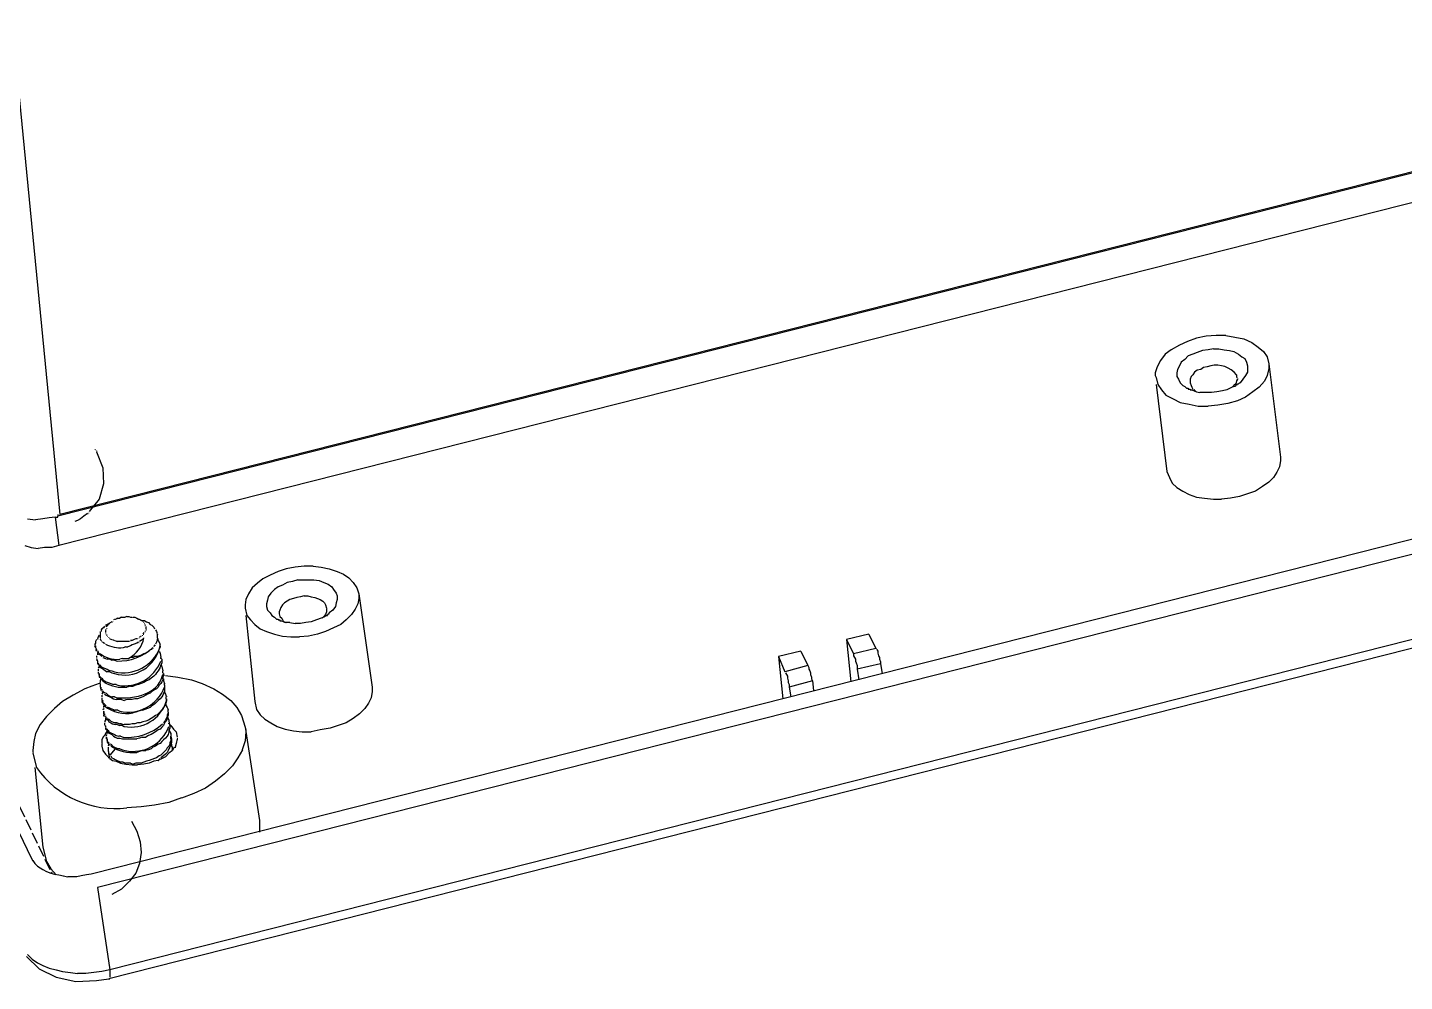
# Model space of a CAD drawing. Header units: millimetres. Extents: x 4 to 529, y -167 to 297.
# Drawn here: x 110.1 to 153.53, y -145.32 to -115.23 of the extents above; entities that cross this region are included whole.
import ezdxf

# ---------------------------------------------------------------- set-up
doc = ezdxf.new("R2010")
doc.units = ezdxf.units.MM
doc.linetypes.add('PDF_IMPORT', pattern=[1, 0.8, -0.2])
doc.layers.add('PDF_图层 1', color=7, linetype='Continuous', true_color=0x231f20)

msp = doc.modelspace()

# ---------------------------------------------------------------- linework, layer by layer
at = {"layer": 'PDF_图层 1', "color": 7, "lineweight": -3, "true_color": 0xffffff}
for points in [[(215.862, -104.08), (111.06, -130.64)], [(215.947, -104.023), (111.116, -130.584)], [(215.89, -105.011), (111.089, -131.572)], [(108.971, -108.652), (111.117, -130.584)], [(216.906, -115.37), (112.105, -141.93)], [(217.104, -115.794), (112.302, -142.354)], [(98.979, -118.024), (110.213, -141.422)], [(217.33, -118.419), (112.697, -144.95)], [(217.302, -118.701), (112.669, -145.233)], [(147.894, -124.939), (147.584, -124.939), (147.274, -124.967), (146.963, -125.024), (146.681, -125.136), (146.427, -125.249), (146.173, -125.39), (145.976, -125.531), (145.834, -125.729), (145.722, -125.927), (145.665, -126.124), (145.665, -126.209), (145.693, -126.265)], [(147.894, -124.939), (148.177, -124.995)], [(148.177, -124.995), (148.459, -125.051)], [(148.459, -125.052), (148.713, -125.164)], [(146.991, -125.476), (146.85, -125.532)], [(147.161, -125.419), (146.991, -125.476)], [(147.33, -125.391), (147.161, -125.419)], [(147.499, -125.363), (147.33, -125.391)], [(147.499, -125.363), (147.669, -125.363), (147.838, -125.391), (148.007, -125.419), (148.149, -125.447)], [(148.148, -125.447), (148.29, -125.532), (148.402, -125.616), (148.488, -125.672), (148.544, -125.786)], [(148.713, -125.165), (148.911, -125.306)], [(148.911, -125.306), (149.08, -125.447)], [(149.08, -125.447), (149.193, -125.616)], [(146.427, -125.899), (146.371, -126.012)], [(146.483, -125.786), (146.427, -125.899)], [(146.596, -125.701), (146.483, -125.786)], [(146.709, -125.588), (146.596, -125.701)], [(146.85, -125.532), (146.709, -125.588)], [(147.302, -125.927), (147.189, -125.955)], [(147.415, -125.898), (147.302, -125.927)], [(148.544, -125.786), (148.572, -125.899), (148.572, -125.984), (148.572, -126.096), (148.515, -126.209), (148.431, -126.322), (148.346, -126.435)], [(149.193, -125.616), (149.25, -125.841)], [(149.25, -125.842), (149.616, -128.777)], [(149.25, -125.842), (149.25, -125.927)], [(149.25, -125.927), (149.25, -125.984)], [(145.693, -126.265), (145.749, -126.491)], [(146.371, -126.012), (146.342, -126.125)], [(146.342, -126.125), (146.342, -126.238)], [(146.342, -126.238), (146.399, -126.322)], [(146.399, -126.322), (146.455, -126.435)], [(146.794, -126.237), (146.765, -126.322)], [(146.766, -126.322), (146.766, -126.406)], [(146.85, -126.181), (146.794, -126.237)], [(146.907, -126.096), (146.85, -126.181)], [(146.991, -126.039), (146.907, -126.096)], [(147.104, -126.011), (146.991, -126.039)], [(147.189, -125.955), (147.104, -126.011)], [(148.261, -126.322), (148.233, -126.378), (148.205, -126.463)], [(148.233, -126.181), (148.233, -126.265)], [(149.193, -126.209), (149.108, -126.379)], [(149.25, -125.984), (149.193, -126.209)], [(145.693, -126.491), (146.032, -129.229)], [(145.749, -126.491), (145.862, -126.66), (146.003, -126.83), (146.229, -126.942), (146.455, -127.055), (146.737, -127.112), (147.02, -127.168), (147.33, -127.168)], [(146.455, -126.435), (146.54, -126.519)], [(146.54, -126.519), (146.596, -126.548)], [(146.596, -126.547), (146.653, -126.604)], [(146.653, -126.604), (146.709, -126.604), (146.709, -126.633), (146.737, -126.633)], [(146.737, -126.632), (146.766, -126.632), (146.766, -126.661), (146.822, -126.661)], [(146.766, -126.406), (146.766, -126.435)], [(146.766, -126.435), (146.794, -126.519)], [(146.794, -126.519), (146.822, -126.576)], [(146.822, -126.576), (146.85, -126.632)], [(146.822, -126.66), (146.963, -126.717)], [(146.879, -126.66), (146.935, -126.689)], [(146.963, -126.717), (147.076, -126.745)], [(148.233, -126.491), (148.177, -126.547), (148.092, -126.576), (147.923, -126.66), (147.782, -126.689), (147.612, -126.717), (147.443, -126.745), (147.274, -126.745), (147.076, -126.745)], [(148.205, -126.463), (148.149, -126.519), (148.093, -126.576)], [(148.233, -126.491), (148.262, -126.491), (148.262, -126.463), (148.29, -126.463), (148.318, -126.435), (148.346, -126.435)], [(148.742, -126.717), (148.516, -126.886)], [(148.939, -126.576), (148.742, -126.717)], [(149.108, -126.379), (148.939, -126.576)], [(147.64, -127.14), (147.33, -127.169)], [(147.951, -127.084), (147.64, -127.14)], [(148.261, -126.999), (147.951, -127.084)], [(148.516, -126.886), (148.261, -126.999)], [(112.274, -128.608), (112.471, -129.116)], [(149.616, -128.89), (149.588, -129.088)], [(149.616, -128.777), (149.616, -128.834)], [(149.616, -128.834), (149.616, -128.89)], [(112.471, -129.116), (112.5, -129.624)], [(146.032, -129.229), (146.117, -129.426)], [(149.504, -129.257), (149.391, -129.426)], [(149.588, -129.088), (149.504, -129.257)], [(112.5, -129.624), (112.358, -130.104)], [(146.117, -129.426), (146.201, -129.596), (146.342, -129.737), (146.539, -129.85), (146.737, -129.963), (146.963, -130.047), (147.217, -130.076), (147.499, -130.104), (147.753, -130.104)], [(149.052, -129.709), (148.826, -129.85)], [(149.25, -129.567), (149.052, -129.709)], [(149.391, -129.426), (149.25, -129.568)], [(112.358, -130.104), (112.048, -130.499)], [(148.036, -130.076), (147.753, -130.104)], [(148.318, -130.02), (148.036, -130.076)], [(148.572, -129.935), (148.318, -130.02)], [(148.826, -129.85), (148.572, -129.935)], [(110.975, -130.669), (110.778, -130.697), (110.58, -130.725), (110.354, -130.753)], [(110.975, -130.669), (111.06, -130.669), (111.06, -130.64)], [(110.975, -130.669), (111.088, -131.572)], [(111.06, -130.584), (111.06, -130.64)], [(111.879, -130.64), (111.766, -130.725)], [(111.992, -130.556), (111.879, -130.64)], [(110.1, -130.725), (110.354, -130.753)], [(111.681, -130.781), (111.596, -130.81)], [(111.766, -130.725), (111.681, -130.781)], [(110.016, -131.572), (110.213, -131.628)], [(111.088, -131.572), (110.863, -131.628), (110.637, -131.628), (110.439, -131.657)], [(110.213, -131.628), (110.439, -131.657)], [(119.105, -132.221), (118.822, -132.221), (118.54, -132.249), (118.257, -132.306), (118.003, -132.39), (117.75, -132.503), (117.524, -132.616), (117.354, -132.757), (117.185, -132.898), (117.072, -133.096), (116.988, -133.265), (116.959, -133.435), (116.959, -133.491), (116.959, -133.547)], [(119.105, -132.221), (119.359, -132.249)], [(119.359, -132.249), (119.613, -132.305)], [(119.613, -132.305), (119.867, -132.39)], [(119.867, -132.39), (120.064, -132.475)], [(118.003, -132.871), (117.891, -132.955)], [(118.145, -132.814), (118.003, -132.871)], [(118.286, -132.73), (118.145, -132.814)], [(118.455, -132.701), (118.286, -132.73)], [(118.624, -132.645), (118.456, -132.701)], [(118.624, -132.645), (118.794, -132.645), (118.963, -132.645), (119.132, -132.645), (119.302, -132.673), (119.443, -132.73), (119.584, -132.786), (119.697, -132.87), (119.753, -132.955), (119.838, -133.068)], [(120.064, -132.475), (120.233, -132.588)], [(120.233, -132.588), (120.374, -132.729)], [(120.374, -132.729), (120.487, -132.898)], [(117.665, -133.294), (117.637, -133.407)], [(117.693, -133.181), (117.665, -133.294)], [(117.778, -133.068), (117.693, -133.181)], [(117.891, -132.955), (117.778, -133.068)], [(118.37, -133.265), (118.286, -133.322)], [(118.483, -133.237), (118.37, -133.265)], [(118.596, -133.209), (118.484, -133.237)], [(118.709, -133.181), (118.597, -133.209)], [(118.822, -133.152), (118.709, -133.181)], [(118.822, -133.152), (118.935, -133.152), (119.048, -133.181), (119.161, -133.209), (119.245, -133.237), (119.33, -133.265), (119.415, -133.322), (119.471, -133.378), (119.499, -133.435)], [(119.838, -133.068), (119.867, -133.153), (119.867, -133.266), (119.838, -133.379), (119.81, -133.491), (119.725, -133.604), (119.613, -133.689)], [(120.487, -132.898), (120.544, -133.096)], [(120.544, -133.237), (120.516, -133.406)], [(120.544, -133.096), (120.967, -136.031)], [(120.544, -133.096), (120.544, -133.152)], [(120.544, -133.152), (120.544, -133.237)], [(116.959, -133.548), (117.016, -133.773)], [(117.637, -133.407), (117.637, -133.492)], [(117.637, -133.492), (117.665, -133.604)], [(117.665, -133.604), (117.75, -133.689)], [(117.75, -133.689), (117.806, -133.773)], [(118.06, -133.604), (118.032, -133.66)], [(118.032, -133.66), (118.032, -133.717)], [(118.032, -133.717), (118.06, -133.801)], [(118.088, -133.519), (118.06, -133.604)], [(118.145, -133.435), (118.088, -133.519)], [(118.201, -133.378), (118.145, -133.435)], [(118.286, -133.322), (118.201, -133.378)], [(119.528, -133.576), (119.528, -133.66), (119.499, -133.745), (119.443, -133.801), (119.387, -133.858)], [(119.5, -133.435), (119.528, -133.548)], [(119.528, -133.773), (119.556, -133.773), (119.556, -133.745), (119.584, -133.745), (119.584, -133.717), (119.613, -133.717), (119.613, -133.689)], [(120.318, -133.745), (120.149, -133.914)], [(120.431, -133.576), (120.318, -133.745)], [(120.516, -133.406), (120.431, -133.576)], [(112.528, -134.112), (112.499, -134.168), (112.443, -134.197), (112.415, -134.253)], [(112.612, -134.055), (112.556, -134.084)], [(112.612, -134.084), (112.584, -134.14)], [(112.754, -133.971), (112.612, -134.056)], [(112.866, -133.886), (112.81, -133.915)], [(112.951, -133.858), (112.895, -133.887)], [(112.951, -133.858), (113.008, -133.858)], [(113.064, -133.83), (113.008, -133.858)], [(113.064, -133.83), (113.12, -133.83), (113.177, -133.83)], [(113.233, -133.801), (113.177, -133.83)], [(113.233, -133.801), (113.29, -133.801), (113.346, -133.83), (113.403, -133.83)], [(113.431, -133.83), (113.487, -133.83), (113.544, -133.858)], [(113.544, -133.858), (113.741, -133.943)], [(113.544, -133.858), (113.6, -133.887)], [(113.657, -133.914), (113.713, -133.943)], [(113.798, -133.943), (113.741, -133.943)], [(113.798, -133.943), (113.854, -133.971)], [(113.826, -134.14), (113.826, -134.197)], [(113.854, -133.971), (113.911, -134)], [(113.911, -133.999), (113.967, -134.055)], [(113.967, -134.055), (114.023, -134.084)], [(114.024, -134.084), (114.08, -134.14)], [(114.08, -134.14), (114.109, -134.197)], [(116.988, -133.773), (117.27, -136.483)], [(117.016, -133.773), (117.128, -133.914), (117.27, -134.056), (117.439, -134.197), (117.637, -134.281), (117.891, -134.366), (118.145, -134.423), (118.399, -134.451), (118.681, -134.451)], [(117.806, -133.773), (117.891, -133.83)], [(117.891, -133.83), (117.947, -133.886)], [(117.947, -133.886), (118.003, -133.886), (118.003, -133.915)], [(118.003, -133.914), (118.06, -133.914), (118.06, -133.943), (118.116, -133.943)], [(118.06, -133.801), (118.116, -133.858)], [(118.116, -133.858), (118.145, -133.914)], [(118.116, -133.943), (118.229, -133.999)], [(118.201, -133.971), (118.257, -134)], [(118.37, -133.999), (118.229, -133.999)], [(118.37, -133.999), (118.54, -134.028)], [(119.528, -133.773), (119.443, -133.83), (119.359, -133.858), (119.217, -133.914), (119.048, -133.971), (118.878, -133.999), (118.709, -134.027), (118.54, -134.027)], [(119.754, -134.168), (119.5, -134.281)], [(119.979, -134.055), (119.754, -134.168)], [(120.149, -133.914), (119.979, -134.055)], [(112.274, -134.535), (112.245, -134.592), (112.245, -134.648), (112.217, -134.705)], [(112.358, -134.394), (112.33, -134.451), (112.302, -134.507)], [(112.387, -134.281), (112.387, -134.338)], [(112.387, -134.366), (112.387, -134.422), (112.387, -134.479)], [(112.387, -134.507), (112.415, -134.563)], [(112.556, -134.253), (112.556, -134.309)], [(112.697, -134.507), (112.754, -134.536)], [(112.782, -134.535), (112.838, -134.564)], [(112.866, -134.563), (112.923, -134.592)], [(113.318, -134.592), (113.262, -134.592), (113.205, -134.592), (113.149, -134.592), (113.093, -134.592), (113.036, -134.592), (112.979, -134.592), (112.923, -134.592)], [(113.572, -134.507), (113.516, -134.507), (113.459, -134.536), (113.403, -134.563), (113.347, -134.563)], [(113.685, -134.422), (113.628, -134.451)], [(113.685, -134.563), (113.628, -134.592)], [(113.741, -134.507), (113.685, -134.563)], [(113.769, -134.309), (113.741, -134.366)], [(114.137, -134.225), (114.165, -134.281)], [(114.165, -134.281), (114.193, -134.338)], [(114.193, -134.563), (114.165, -134.62)], [(114.193, -134.366), (114.193, -134.422)], [(114.193, -134.422), (114.193, -134.479)], [(114.222, -134.563), (114.222, -134.507), (114.193, -134.507)], [(114.193, -134.507), (114.193, -134.563)], [(114.222, -134.563), (114.278, -134.676)], [(118.963, -134.422), (118.681, -134.451)], [(119.246, -134.366), (118.963, -134.422)], [(119.5, -134.281), (119.246, -134.366)], [(136.633, -134.366), (135.927, -134.535)], [(135.927, -134.535), (136.152, -134.987)], [(135.927, -134.535), (136.068, -135.862)], [(136.633, -134.366), (136.858, -134.818)], [(112.217, -134.733), (112.246, -134.789)], [(112.217, -134.733), (112.246, -134.733), (112.246, -134.789)], [(112.246, -134.789), (112.274, -134.846)], [(112.246, -134.846), (112.274, -134.902)], [(112.274, -135.044), (112.274, -135.1)], [(112.302, -134.874), (112.33, -134.93)], [(112.302, -134.931), (112.33, -134.987)], [(112.302, -134.959), (112.302, -135.015)], [(112.33, -134.987), (112.387, -135.015)], [(112.387, -135.015), (112.443, -135.072)], [(112.471, -134.62), (112.528, -134.649)], [(113.205, -134.761), (113.12, -134.79)], [(113.205, -134.761), (113.262, -134.761)], [(113.346, -134.733), (113.262, -134.761)], [(114.052, -134.789), (113.996, -134.846), (113.939, -134.874), (113.883, -134.931), (113.826, -134.959), (113.769, -134.987), (113.713, -135.015), (113.629, -135.044), (113.572, -135.072), (113.487, -135.072), (113.431, -135.1), (113.346, -135.1), (113.29, -135.128)], [(113.403, -134.705), (113.346, -134.733)], [(113.459, -134.677), (113.403, -134.705)], [(113.544, -134.648), (113.459, -134.677)], [(113.6, -134.62), (113.544, -134.649)], [(114.108, -134.705), (114.08, -134.761)], [(114.165, -134.62), (114.136, -134.676)], [(114.278, -134.959), (114.278, -134.93), (114.249, -134.93)], [(114.278, -134.733), (114.278, -134.677)], [(114.278, -134.959), (114.306, -135.1)], [(134.487, -134.903), (133.782, -135.071)], [(134.487, -134.903), (134.713, -135.354)], [(136.858, -134.818), (136.153, -134.987)], [(136.153, -134.987), (136.153, -135.043)], [(136.153, -135.044), (136.181, -135.1)], [(136.887, -134.846), (136.915, -134.902), (136.915, -134.959), (136.943, -135.044), (136.971, -135.1), (136.971, -135.156), (137, -135.241), (137, -135.298)], [(112.274, -135.128), (112.302, -135.213)], [(112.302, -135.213), (112.302, -135.241)], [(112.302, -135.241), (112.302, -135.298), (112.33, -135.298)], [(112.33, -135.298), (112.358, -135.354)], [(112.358, -135.382), (112.33, -135.439)], [(112.33, -135.467), (112.33, -135.523)], [(112.358, -135.354), (112.387, -135.411)], [(112.387, -135.326), (112.415, -135.382)], [(112.387, -135.411), (112.443, -135.439)], [(112.415, -135.382), (112.471, -135.411)], [(112.443, -135.439), (112.5, -135.467)], [(112.471, -135.1), (112.556, -135.128)], [(112.471, -135.411), (112.528, -135.439)], [(112.5, -135.467), (112.556, -135.523)], [(112.528, -135.439), (112.612, -135.467)], [(112.556, -135.128), (112.612, -135.157)], [(112.697, -135.157), (112.612, -135.157)], [(112.612, -135.467), (112.669, -135.495)], [(112.697, -135.157), (112.754, -135.185)], [(112.838, -135.185), (112.754, -135.185)], [(112.838, -135.185), (112.923, -135.213)], [(113.092, -135.128), (113.008, -135.157)], [(113.092, -135.128), (113.177, -135.128), (113.29, -135.128)], [(114.25, -135.467), (114.221, -135.523)], [(114.278, -135.411), (114.249, -135.467)], [(114.306, -135.354), (114.277, -135.411)], [(114.334, -135.157), (114.306, -135.128), (114.306, -135.1)], [(114.334, -135.269), (114.306, -135.354)], [(114.334, -135.382), (114.334, -135.354), (114.306, -135.354), (114.306, -135.326)], [(114.334, -135.157), (114.334, -135.213)], [(114.334, -135.213), (114.334, -135.269)], [(114.334, -135.382), (114.363, -135.523)], [(133.782, -135.072), (133.98, -135.552)], [(133.782, -135.072), (133.923, -136.398)], [(134.713, -135.354), (133.979, -135.552)], [(134.713, -135.354), (134.741, -135.411), (134.741, -135.467), (134.77, -135.523), (134.798, -135.579), (134.798, -135.636), (134.826, -135.721), (134.826, -135.777), (134.854, -135.834)], [(136.181, -135.1), (136.209, -135.157)], [(136.209, -135.157), (136.209, -135.213)], [(136.209, -135.213), (136.238, -135.269)], [(136.238, -135.269), (136.266, -135.354)], [(137, -135.298), (136.265, -135.466)], [(136.266, -135.354), (136.266, -135.411)], [(136.266, -135.411), (136.266, -135.467)], [(136.266, -135.467), (136.322, -135.806)], [(137, -135.298), (137.056, -135.608)], [(112.358, -135.918), (112.133, -136.003), (111.907, -136.088), (111.54, -136.285), (111.201, -136.483), (110.947, -136.709), (110.693, -136.963), (110.495, -137.217), (110.354, -137.499), (110.298, -137.753), (110.27, -138.035), (110.27, -138.092)], [(112.33, -135.552), (112.33, -135.608)], [(112.358, -135.608), (112.358, -135.665)], [(112.358, -135.665), (112.358, -135.721), (112.387, -135.721)], [(112.387, -135.918), (112.358, -135.918)], [(112.415, -135.777), (112.386, -135.834)], [(112.387, -135.721), (112.415, -135.777)], [(112.387, -135.834), (112.387, -135.89)], [(112.387, -135.918), (112.387, -135.975)], [(112.443, -135.749), (112.471, -135.806)], [(112.443, -135.806), (112.5, -135.862)], [(112.471, -135.806), (112.528, -135.834)], [(112.528, -135.834), (112.584, -135.862)], [(112.556, -135.523), (112.612, -135.552)], [(112.584, -135.862), (112.641, -135.89)], [(112.697, -135.552), (112.612, -135.552)], [(112.641, -135.89), (112.725, -135.918)], [(112.669, -135.495), (112.754, -135.523)], [(112.697, -135.552), (112.754, -135.58)], [(112.725, -135.918), (112.81, -135.947)], [(112.754, -135.523), (112.838, -135.552)], [(112.754, -135.58), (112.838, -135.608)], [(114.391, -135.608), (114.391, -135.665), (114.362, -135.721), (114.362, -135.806), (114.334, -135.862), (114.306, -135.918), (114.249, -135.975), (114.222, -136.031), (114.165, -136.088), (114.108, -136.116), (114.024, -136.172), (113.968, -136.229), (113.882, -136.257), (113.826, -136.285), (113.741, -136.342), (113.657, -136.37), (113.572, -136.399), (113.487, -136.399), (113.403, -136.426), (113.318, -136.426), (113.233, -136.426), (113.149, -136.455)], [(113.685, -135.918), (113.6, -135.947)], [(113.769, -135.89), (113.685, -135.918)], [(113.854, -135.834), (113.769, -135.89)], [(113.939, -135.806), (113.854, -135.834)], [(113.995, -135.749), (113.939, -135.806)], [(114.08, -135.693), (113.995, -135.749)], [(114.137, -135.636), (114.08, -135.693)], [(114.165, -135.58), (114.136, -135.636)], [(114.222, -135.523), (114.165, -135.58)], [(114.391, -135.777), (114.362, -135.777), (114.362, -135.749)], [(114.363, -135.58), (114.363, -135.523)], [(114.419, -135.665), (114.363, -135.665)], [(114.391, -135.777), (114.391, -135.834), (114.419, -135.918)], [(114.419, -135.975), (114.419, -135.918)], [(114.447, -135.665), (114.842, -135.721)], [(114.842, -135.721), (115.266, -135.806)], [(115.266, -135.806), (115.604, -135.918)], [(115.604, -135.918), (115.971, -136.088)], [(134.008, -135.58), (134.036, -135.636)], [(134.036, -135.636), (134.064, -135.693)], [(134.064, -135.693), (134.064, -135.749)], [(134.064, -135.749), (134.092, -135.834)], [(134.092, -135.834), (134.092, -135.89)], [(134.092, -135.89), (134.121, -135.947)], [(134.854, -135.834), (134.12, -136.031)], [(134.854, -135.834), (134.883, -136.144)], [(112.387, -135.975), (112.387, -136.031)], [(112.387, -136.031), (112.415, -136.031), (112.415, -136.088)], [(112.415, -136.088), (112.415, -136.144)], [(112.443, -136.172), (112.5, -136.229)], [(112.471, -136.201), (112.443, -136.257)], [(112.443, -136.285), (112.443, -136.342)], [(112.471, -136.172), (112.528, -136.201)], [(112.528, -136.201), (112.584, -136.229)], [(112.528, -136.257), (112.584, -136.286)], [(112.584, -136.229), (112.641, -136.285)], [(112.584, -136.285), (112.641, -136.314)], [(112.641, -136.285), (112.697, -136.314)], [(112.641, -136.314), (112.697, -136.342)], [(112.697, -136.314), (112.782, -136.342)], [(112.697, -136.342), (112.754, -136.371)], [(112.838, -136.342), (112.782, -136.342)], [(112.895, -135.947), (112.81, -135.947)], [(112.838, -136.342), (112.923, -136.371)], [(112.895, -135.947), (112.951, -135.975)], [(113.346, -136.003), (113.233, -136.031)], [(113.346, -136.003), (113.431, -136.003)], [(113.516, -135.975), (113.431, -136.003)], [(113.6, -135.947), (113.516, -135.975)], [(114.334, -136.342), (114.278, -136.398)], [(114.363, -136.285), (114.334, -136.342)], [(114.391, -136.229), (114.362, -136.285)], [(114.419, -136.172), (114.39, -136.229)], [(114.419, -135.975), (114.419, -136.031)], [(114.419, -136.031), (114.419, -136.088)], [(114.419, -136.088), (114.419, -136.172)], [(114.419, -136.201), (114.419, -136.172)], [(114.419, -136.201), (114.447, -136.257), (114.475, -136.314)], [(114.475, -136.398), (114.475, -136.342)], [(115.971, -136.088), (116.254, -136.257)], [(116.253, -136.257), (116.507, -136.455)], [(120.967, -136.172), (120.939, -136.37)], [(120.967, -136.031), (120.967, -136.116)], [(120.967, -136.116), (120.967, -136.172)], [(134.121, -135.947), (134.121, -136.031)], [(134.121, -136.031), (134.177, -136.342)], [(112.443, -136.37), (112.443, -136.426)], [(112.443, -136.426), (112.443, -136.455), (112.471, -136.455), (112.471, -136.483)], [(112.443, -136.483), (112.443, -136.512), (112.471, -136.512), (112.471, -136.539)], [(112.471, -136.539), (112.5, -136.596)], [(112.5, -136.709), (112.471, -136.765)], [(112.5, -136.624), (112.5, -136.68)], [(112.528, -136.568), (112.584, -136.624)], [(112.612, -136.652), (112.669, -136.681)], [(112.669, -136.68), (112.725, -136.709)], [(112.725, -136.709), (112.81, -136.737)], [(112.754, -136.37), (112.81, -136.399)], [(112.81, -136.398), (112.895, -136.427)], [(112.81, -136.737), (112.866, -136.766)], [(112.951, -136.765), (112.866, -136.765)], [(113.064, -136.426), (112.979, -136.426), (112.895, -136.426)], [(112.951, -136.765), (113.008, -136.794)], [(113.064, -136.426), (113.149, -136.455)], [(114.475, -136.426), (114.475, -136.512), (114.447, -136.568), (114.419, -136.624), (114.39, -136.68), (114.363, -136.737), (114.306, -136.793), (114.25, -136.85), (114.193, -136.907), (114.136, -136.934), (114.052, -136.991), (113.995, -137.02), (113.911, -137.076), (113.826, -137.104), (113.741, -137.132), (113.657, -137.161), (113.572, -137.161), (113.487, -137.188), (113.403, -137.188), (113.318, -137.217), (113.233, -137.217), (113.149, -137.217)], [(113.713, -136.765), (113.601, -136.794)], [(113.798, -136.737), (113.713, -136.766)], [(113.882, -136.709), (113.798, -136.737)], [(113.967, -136.68), (113.882, -136.709)], [(114.024, -136.624), (113.968, -136.68)], [(114.108, -136.568), (114.023, -136.624)], [(114.165, -136.511), (114.109, -136.568)], [(114.222, -136.455), (114.165, -136.511)], [(114.278, -136.398), (114.222, -136.455)], [(114.475, -136.398), (114.475, -136.455)], [(114.475, -136.624), (114.504, -136.68), (114.532, -136.737)], [(114.476, -136.624), (114.476, -136.568)], [(114.532, -136.822), (114.532, -136.737)], [(116.507, -136.455), (116.705, -136.68)], [(116.705, -136.68), (116.846, -136.934)], [(117.27, -136.483), (117.326, -136.737)], [(117.326, -136.737), (117.439, -136.906), (117.58, -137.047), (117.778, -137.16), (117.975, -137.274), (118.229, -137.358), (118.483, -137.414), (118.766, -137.443), (119.048, -137.443)], [(120.741, -136.709), (120.572, -136.878)], [(120.854, -136.539), (120.741, -136.709)], [(120.939, -136.37), (120.854, -136.539)], [(112.5, -136.793), (112.5, -136.85)], [(112.5, -136.85), (112.5, -136.878), (112.528, -136.878), (112.528, -136.906)], [(112.5, -136.906), (112.5, -136.935), (112.528, -136.935), (112.528, -136.963)], [(112.556, -137.076), (112.527, -137.132)], [(112.528, -137.161), (112.528, -137.217)], [(112.528, -137.217), (112.556, -137.273)], [(112.556, -136.991), (112.584, -137.047)], [(112.556, -137.019), (112.556, -137.076)], [(112.584, -137.047), (112.641, -137.076)], [(112.612, -137.019), (112.669, -137.048)], [(112.641, -137.076), (112.669, -137.132)], [(112.669, -137.047), (112.725, -137.104)], [(112.669, -137.132), (112.725, -137.161)], [(112.725, -137.104), (112.782, -137.132)], [(112.725, -137.161), (112.782, -137.189)], [(112.782, -137.132), (112.838, -137.161)], [(112.782, -137.188), (112.866, -137.217)], [(112.923, -137.161), (112.838, -137.161)], [(112.923, -137.217), (112.866, -137.217)], [(112.923, -137.161), (113.008, -137.189)], [(112.923, -137.217), (113.008, -137.245)], [(113.064, -137.188), (113.008, -137.188)], [(113.064, -137.188), (113.149, -137.217)], [(113.516, -136.822), (113.431, -136.85)], [(113.6, -136.793), (113.516, -136.822)], [(114.532, -136.85), (114.503, -136.906), (114.503, -136.963), (114.475, -137.019), (114.447, -137.076), (114.39, -137.16)], [(114.419, -137.161), (114.39, -137.245)], [(114.475, -137.104), (114.419, -137.16)], [(114.504, -137.047), (114.475, -137.104)], [(114.532, -136.934), (114.503, -136.991)], [(114.532, -137.019), (114.532, -136.991), (114.504, -136.991)], [(114.504, -136.991), (114.504, -137.047)], [(114.532, -136.822), (114.532, -136.878)], [(114.532, -136.878), (114.532, -136.934)], [(114.532, -137.019), (114.56, -137.076), (114.56, -137.132)], [(114.588, -137.217), (114.588, -137.188), (114.56, -137.188), (114.56, -137.161)], [(114.617, -137.245), (114.588, -137.245), (114.588, -137.217)], [(114.588, -137.217), (114.588, -137.273)], [(116.846, -136.934), (116.959, -137.301)], [(120.149, -137.161), (119.895, -137.245)], [(120.374, -137.019), (120.149, -137.161)], [(120.572, -136.878), (120.374, -137.02)], [(112.5, -137.584), (112.443, -137.697), (112.443, -137.809)], [(112.612, -137.415), (112.556, -137.5), (112.528, -137.556)], [(112.557, -137.274), (112.557, -137.302), (112.585, -137.302)], [(112.557, -137.33), (112.557, -137.358), (112.585, -137.358)], [(112.584, -137.358), (112.612, -137.414), (112.641, -137.471), (112.697, -137.499), (112.754, -137.527), (112.81, -137.583), (112.866, -137.612), (112.923, -137.64), (113.008, -137.64), (113.092, -137.669), (113.177, -137.669), (113.262, -137.669), (113.346, -137.669), (113.431, -137.669), (113.544, -137.669)], [(112.584, -137.528), (112.584, -137.584)], [(112.584, -137.612), (112.584, -137.669)], [(112.612, -137.443), (112.612, -137.499)], [(112.641, -137.386), (112.669, -137.442)], [(112.669, -137.443), (112.725, -137.471)], [(112.725, -137.471), (112.782, -137.499)], [(112.782, -137.499), (112.838, -137.528)], [(112.838, -137.528), (112.895, -137.556)], [(112.895, -137.556), (112.979, -137.584)], [(113.036, -137.584), (112.979, -137.584)], [(113.092, -137.245), (113.008, -137.245)], [(113.036, -137.584), (113.12, -137.612)], [(113.092, -137.245), (113.149, -137.274)], [(113.628, -137.64), (113.544, -137.669)], [(113.713, -137.612), (113.628, -137.64)], [(113.713, -137.612), (113.826, -137.612)], [(113.911, -137.556), (113.826, -137.612)], [(113.995, -137.528), (113.911, -137.556)], [(114.052, -137.499), (113.996, -137.528)], [(114.137, -137.443), (114.052, -137.499)], [(114.222, -137.386), (114.136, -137.442)], [(114.278, -137.358), (114.222, -137.386)], [(114.334, -137.302), (114.278, -137.358)], [(114.391, -137.245), (114.334, -137.301)], [(114.447, -137.64), (114.391, -137.697)], [(114.504, -137.584), (114.447, -137.64)], [(114.532, -137.528), (114.503, -137.584)], [(114.56, -137.443), (114.531, -137.528)], [(114.588, -137.33), (114.56, -137.386)], [(114.56, -137.386), (114.56, -137.442)], [(114.588, -137.443), (114.588, -137.414), (114.56, -137.414)], [(114.588, -137.274), (114.588, -137.329)], [(114.588, -137.443), (114.617, -137.499), (114.617, -137.555)], [(114.617, -137.245), (114.701, -137.358)], [(114.617, -137.669), (114.617, -137.583)], [(114.617, -137.584), (114.645, -137.669)], [(114.701, -137.359), (114.786, -137.443)], [(114.786, -137.443), (114.814, -137.612)], [(116.959, -137.302), (117.411, -140.237)], [(116.959, -137.302), (116.988, -137.386)], [(116.988, -137.443), (116.959, -137.725)], [(116.988, -137.386), (116.988, -137.442)], [(119.33, -137.386), (119.048, -137.442)], [(119.641, -137.33), (119.33, -137.386)], [(119.895, -137.245), (119.641, -137.33)], [(112.443, -137.838), (112.443, -137.894)], [(112.443, -137.894), (112.471, -138.035)], [(112.471, -138.035), (112.556, -138.148), (112.641, -138.233)], [(112.613, -137.669), (112.613, -137.725)], [(112.613, -137.725), (112.613, -137.782), (112.641, -137.782)], [(112.641, -137.782), (112.641, -137.81)], [(112.641, -137.81), (112.697, -137.866)], [(112.669, -137.838), (112.641, -137.894)], [(112.641, -137.923), (112.641, -137.979)], [(112.641, -137.979), (112.641, -138.035)], [(112.641, -138.035), (112.669, -138.148)], [(112.641, -138.035), (112.669, -138.205)], [(112.866, -137.979), (112.697, -138.177)], [(112.725, -137.838), (112.782, -137.894)], [(112.782, -137.894), (112.838, -137.923)], [(112.838, -137.923), (112.895, -137.951)], [(112.895, -137.951), (112.951, -137.979)], [(113.008, -137.979), (112.951, -137.979)], [(113.008, -137.979), (113.092, -138.007)], [(113.092, -138.007), (113.177, -138.035)], [(114.617, -137.669), (114.617, -137.725), (114.588, -137.781), (114.588, -137.837), (114.56, -137.894), (114.504, -137.951), (114.475, -138.007), (114.419, -138.064), (114.363, -138.12), (114.306, -138.177), (114.25, -138.205), (114.165, -138.261), (114.109, -138.289), (114.023, -138.318), (113.939, -138.346), (113.854, -138.374), (113.769, -138.402), (113.685, -138.431), (113.6, -138.431), (113.516, -138.431), (113.431, -138.459)], [(113.628, -138.064), (113.544, -138.092)], [(113.741, -138.035), (113.629, -138.064)], [(113.741, -138.035), (113.826, -138.035)], [(113.911, -138.007), (113.826, -138.035)], [(113.995, -137.979), (113.911, -138.007)], [(114.052, -137.923), (113.996, -137.979)], [(114.137, -137.894), (114.052, -137.923)], [(114.222, -137.838), (114.136, -137.894)], [(114.278, -137.81), (114.222, -137.838)], [(114.334, -137.753), (114.278, -137.81)], [(114.391, -137.697), (114.334, -137.753)], [(114.504, -138.092), (114.447, -138.148)], [(114.532, -138.035), (114.503, -138.092)], [(114.56, -137.979), (114.531, -138.035)], [(114.588, -137.923), (114.56, -137.979)], [(114.673, -138.035), (114.56, -138.12)], [(114.617, -137.838), (114.588, -137.923)], [(114.645, -137.782), (114.616, -137.838)], [(114.645, -137.838), (114.645, -137.809), (114.616, -137.809)], [(114.645, -137.669), (114.645, -137.725)], [(114.645, -137.725), (114.645, -137.782)], [(114.645, -137.838), (114.645, -137.894), (114.673, -137.951)], [(114.729, -137.923), (114.673, -138.035)], [(114.673, -138.007), (114.673, -137.951)], [(114.786, -137.81), (114.757, -137.923)], [(114.814, -137.669), (114.785, -137.81)], [(116.875, -138.007), (116.733, -138.261)], [(116.959, -137.725), (116.874, -138.007)], [(110.27, -138.12), (110.383, -138.572)], [(112.641, -138.233), (112.669, -138.261), (112.698, -138.261), (112.698, -138.289)], [(112.669, -138.148), (112.698, -138.148), (112.698, -138.177)], [(112.669, -138.261), (112.669, -138.261)], [(112.697, -138.289), (112.782, -138.346), (112.895, -138.374), (113.036, -138.431), (113.205, -138.459), (113.403, -138.487), (113.572, -138.487)], [(112.725, -138.205), (112.754, -138.261)], [(112.754, -138.261), (112.81, -138.289)], [(112.81, -138.289), (112.866, -138.318)], [(112.866, -138.318), (112.923, -138.346)], [(112.923, -138.346), (112.979, -138.374)], [(112.979, -138.374), (113.036, -138.402)], [(113.12, -138.402), (113.036, -138.402)], [(113.12, -138.402), (113.205, -138.431)], [(113.346, -138.431), (113.262, -138.431), (113.205, -138.431)], [(113.346, -138.431), (113.431, -138.459)], [(113.769, -138.459), (113.572, -138.487)], [(113.939, -138.431), (113.77, -138.459)], [(114.08, -138.374), (113.939, -138.431)], [(114.222, -138.346), (114.08, -138.374)], [(114.278, -138.289), (114.222, -138.346)], [(114.447, -138.233), (114.278, -138.318)], [(114.391, -138.205), (114.306, -138.261)], [(114.447, -138.148), (114.391, -138.205)], [(114.56, -138.12), (114.447, -138.233)], [(116.564, -138.515), (116.31, -138.769)], [(116.734, -138.261), (116.564, -138.515)], [(110.326, -138.572), (110.58, -141.084)], [(116.31, -138.769), (116.028, -138.995)], [(115.35, -139.39), (114.955, -139.532)], [(115.717, -139.221), (115.35, -139.39)], [(116.028, -138.995), (115.717, -139.221)], [(113.685, -139.814), (113.233, -139.842)], [(114.108, -139.757), (113.685, -139.813)], [(114.56, -139.673), (114.108, -139.757)], [(114.955, -139.531), (114.56, -139.673)], [(117.411, -140.237), (117.411, -140.322)], [(113.374, -140.265), (113.544, -140.576)], [(113.544, -140.576), (113.657, -140.914)], [(117.411, -140.322), (117.411, -140.406)], [(117.411, -140.406), (117.411, -140.491)], [(117.411, -140.491), (117.411, -140.604)], [(110.58, -141.084), (110.693, -141.535)], [(113.657, -140.914), (113.685, -141.253)], [(110.213, -141.422), (110.27, -141.508)], [(110.27, -141.507), (110.326, -141.592)], [(110.693, -141.535), (110.834, -141.761), (111.003, -141.959)], [(113.685, -141.253), (113.628, -141.592)], [(110.326, -141.592), (110.411, -141.677)], [(110.411, -141.676), (110.495, -141.733)], [(110.495, -141.733), (110.58, -141.789)], [(110.58, -141.789), (110.693, -141.846)], [(110.693, -141.846), (110.834, -141.902)], [(110.834, -141.902), (110.947, -141.931)], [(110.947, -141.93), (111.088, -141.959)], [(111.088, -141.959), (111.23, -141.987)], [(111.229, -141.987), (111.371, -142.016)], [(112.105, -141.93), (111.963, -141.959), (111.794, -141.987), (111.653, -142.016), (111.511, -142.016), (111.37, -142.016)], [(113.516, -141.902), (113.318, -142.156)], [(113.628, -141.592), (113.516, -141.902)], [(112.302, -142.354), (112.697, -144.951)], [(113.064, -142.411), (112.754, -142.579)], [(113.318, -142.157), (113.064, -142.411)], [(110.072, -144.527), (110.467, -144.923), (111.003, -145.177), (111.625, -145.318), (112.274, -145.29), (112.669, -145.233)], [(110.1, -144.471), (110.241, -144.612)], [(110.241, -144.612), (110.411, -144.725)], [(110.411, -144.725), (110.58, -144.81)], [(110.58, -144.81), (110.778, -144.894)], [(110.778, -144.894), (111.003, -144.951)], [(111.003, -144.951), (111.201, -145.007)], [(111.201, -145.007), (111.455, -145.036)], [(111.455, -145.036), (111.681, -145.064)], [(112.697, -144.951), (112.443, -145.007), (112.189, -145.036), (111.935, -145.063), (111.681, -145.063)], [(112.697, -144.951), (112.697, -145.036)], [(112.697, -145.036), (112.697, -145.12)], [(112.697, -145.12), (112.697, -145.177)]]:
    msp.add_lwpolyline(points, dxfattribs=at)
at = {"layer": 'PDF_图层 1', "color": 7, "linetype": 'PDF_IMPORT', "lineweight": -3, "ltscale": 0.451363, "true_color": 0xffffff}
msp.add_lwpolyline([(99.262, -117.77), (110.863, -141.902)], dxfattribs=at)
at = {"layer": 'PDF_图层 1', "color": 7, "lineweight": -3, "true_color": 0xffffff}
for centre, radius, start, end in [((147.589, -126.719), 0.839, 39.8856, 102.0043), ((112.829, -134.286), 0.96, 298.6611, 348.4005), ((112.941, -134.209), 0.95, 232.15, 274.0181), ((113.037, -133.738), 1.054, 242.8492, 274.5126), ((113.159, -134.514), 1.14, 253.6399, 348.9462), ((113.119, -134.343), 1.241, 256.8962, 338.8983), ((112.975, -133.632), 1.581, 268.1182, 312.952), ((113.158, -134.757), 1.235, 260.3566, 338.3589), ((113.098, -134.872), 1.167, 240.7398, 276.6403), ((113.277, -135.603), 1.22, 257.2711, 339.467), ((113.217, -135.785), 1.085, 230.5688, 281.3588), ((113.363, -136.125), 1.169, 259.4611, 342.1551), ((113.262, -135.995), 1.623, 264.9744, 312.6617), ((113.427, -136.852), 1.209, 258.0741, 339.6073), ((113.415, -136.83), 1.269, 237.045, 275.8141), ((112.87, -136.824), 3.04, 215.0973, 276.8725)]:
    msp.add_arc(centre, radius, start, end, dxfattribs=at)
msp.add_ellipse((110.192, -133.398), major_axis=(-4.072, 2.486), ratio=0.401309, start_param=2.520342, end_param=3.279157, dxfattribs=at)
at = {"layer": 'PDF_图层 1', "color": 7, "lineweight": -3, "true_color": 0xffffff, "transparency": 33554559}
for points in [[(148.233, -126.265), (148.233, -126.294), (148.262, -126.265), (148.262, -126.294)], [(148.262, -126.294), (148.262, -126.322), (148.29, -126.294), (148.29, -126.322)], [(146.878, -126.632), (146.878, -126.689), (146.907, -126.632), (146.907, -126.689)], [(146.963, -126.717), (146.963, -126.746), (146.991, -126.717), (146.991, -126.746)], [(148.205, -126.463), (148.205, -126.492), (148.234, -126.463), (148.234, -126.492)], [(148.205, -126.463), (148.205, -126.492), (148.234, -126.463), (148.234, -126.492)], [(112.217, -128.523), (112.217, -128.552), (112.246, -128.523), (112.246, -128.552)], [(112.245, -128.552), (112.245, -128.58), (112.274, -128.552), (112.274, -128.58)], [(112.274, -128.58), (112.274, -128.636), (112.302, -128.58), (112.302, -128.636)], [(111.991, -130.556), (111.991, -130.584), (112.02, -130.556), (112.02, -130.584)], [(112.02, -130.527), (112.02, -130.556), (112.048, -130.527), (112.048, -130.556)], [(119.528, -133.548), (119.528, -133.576), (119.556, -133.548), (119.556, -133.576)], [(119.528, -133.548), (119.528, -133.576), (119.556, -133.548), (119.556, -133.576)], [(112.556, -134.084), (112.556, -134.112), (112.584, -134.084), (112.584, -134.112)], [(112.584, -134.168), (112.584, -134.197), (112.612, -134.168), (112.612, -134.197)], [(112.612, -134.056), (112.612, -134.112), (112.641, -134.056), (112.641, -134.112)], [(112.612, -134.084), (112.612, -134.112), (112.641, -134.084), (112.641, -134.112)], [(112.641, -134.056), (112.641, -134.084), (112.669, -134.056), (112.669, -134.084)], [(112.669, -134.027), (112.669, -134.056), (112.698, -134.027), (112.698, -134.056)], [(112.697, -133.999), (112.697, -134.027), (112.725, -133.999), (112.725, -134.027)], [(112.725, -133.971), (112.725, -133.999), (112.754, -133.971), (112.754, -133.999)], [(112.725, -133.971), (112.725, -133.999), (112.754, -133.971), (112.754, -133.999)], [(112.754, -133.971), (112.754, -133.999), (112.782, -133.971), (112.782, -133.999)], [(112.782, -133.943), (112.782, -133.971), (112.81, -133.943), (112.81, -133.971)], [(112.866, -133.886), (112.866, -133.914), (112.895, -133.886), (112.895, -133.914)], [(113.403, -133.83), (113.403, -133.858), (113.431, -133.83), (113.431, -133.858)], [(113.544, -133.858), (113.544, -133.887), (113.572, -133.858), (113.572, -133.887)], [(113.544, -133.858), (113.544, -133.887), (113.572, -133.858), (113.572, -133.887)], [(113.6, -133.886), (113.6, -133.914), (113.657, -133.886), (113.657, -133.914)], [(113.713, -133.943), (113.713, -133.971), (113.741, -133.943), (113.741, -133.971)], [(113.741, -133.971), (113.741, -133.999), (113.77, -133.971), (113.77, -133.999)], [(113.77, -133.999), (113.77, -134.056), (113.798, -133.999), (113.798, -134.056)], [(113.798, -134.056), (113.798, -134.112), (113.826, -134.056), (113.826, -134.112)], [(113.826, -134.112), (113.826, -134.141), (113.855, -134.112), (113.855, -134.141)], [(118.145, -133.914), (118.145, -133.943), (118.173, -133.914), (118.173, -133.943)], [(118.173, -133.943), (118.173, -133.971), (118.202, -133.943), (118.202, -133.971)], [(118.201, -133.971), (118.201, -133.999), (118.229, -133.971), (118.229, -133.999)], [(112.302, -134.507), (112.302, -134.536), (112.33, -134.507), (112.33, -134.536)], [(112.387, -134.338), (112.387, -134.366), (112.415, -134.338), (112.415, -134.366)], [(112.387, -134.394), (112.387, -134.423), (112.415, -134.394), (112.415, -134.423)], [(112.387, -134.394), (112.387, -134.423), (112.415, -134.394), (112.415, -134.423)], [(112.387, -134.479), (112.387, -134.508), (112.415, -134.479), (112.415, -134.508)], [(112.415, -134.253), (112.415, -134.281), (112.444, -134.253), (112.444, -134.281)], [(112.415, -134.564), (112.415, -134.592), (112.444, -134.564), (112.444, -134.592)], [(112.443, -134.592), (112.443, -134.62), (112.471, -134.592), (112.471, -134.62)], [(112.556, -134.197), (112.556, -134.281), (112.584, -134.197), (112.584, -134.281)], [(112.556, -134.338), (112.556, -134.366), (112.584, -134.338), (112.584, -134.366)], [(112.584, -134.366), (112.584, -134.395), (112.612, -134.366), (112.612, -134.395)], [(112.584, -134.394), (112.584, -134.423), (112.612, -134.394), (112.612, -134.423)], [(112.612, -134.423), (112.612, -134.451), (112.641, -134.423), (112.641, -134.451)], [(112.641, -134.451), (112.641, -134.479), (112.669, -134.451), (112.669, -134.479)], [(112.669, -134.479), (112.669, -134.508), (112.698, -134.479), (112.698, -134.508)], [(112.697, -134.507), (112.697, -134.536), (112.725, -134.507), (112.725, -134.536)], [(112.782, -134.535), (112.782, -134.564), (112.81, -134.535), (112.81, -134.564)], [(112.866, -134.564), (112.866, -134.592), (112.895, -134.564), (112.895, -134.592)], [(113.346, -134.564), (113.346, -134.592), (113.375, -134.564), (113.375, -134.592)], [(113.6, -134.479), (113.6, -134.508), (113.629, -134.479), (113.629, -134.508)], [(113.629, -134.451), (113.629, -134.479), (113.657, -134.451), (113.657, -134.479)], [(113.713, -134.394), (113.713, -134.423), (113.741, -134.394), (113.741, -134.423)], [(113.741, -134.366), (113.741, -134.395), (113.77, -134.366), (113.77, -134.395)], [(113.741, -134.507), (113.741, -134.536), (113.77, -134.507), (113.77, -134.536)], [(113.798, -134.253), (113.798, -134.309), (113.826, -134.253), (113.826, -134.309)], [(113.826, -134.197), (113.826, -134.253), (113.855, -134.197), (113.855, -134.253)], [(114.137, -134.225), (114.137, -134.254), (114.165, -134.225), (114.165, -134.254)], [(114.193, -134.366), (114.193, -134.395), (114.222, -134.366), (114.222, -134.395)], [(114.193, -134.507), (114.193, -134.536), (114.222, -134.507), (114.222, -134.536)], [(112.217, -134.705), (112.217, -134.733), (112.246, -134.705), (112.246, -134.733)], [(112.217, -134.705), (112.217, -134.733), (112.246, -134.705), (112.246, -134.733)], [(112.245, -134.818), (112.245, -134.874), (112.274, -134.818), (112.274, -134.874)], [(112.274, -134.846), (112.274, -134.874), (112.302, -134.846), (112.302, -134.874)], [(112.274, -135.043), (112.274, -135.072), (112.302, -135.043), (112.302, -135.072)], [(112.302, -134.931), (112.302, -134.959), (112.33, -134.931), (112.33, -134.959)], [(112.33, -134.931), (112.33, -134.959), (112.358, -134.931), (112.358, -134.959)], [(112.528, -134.648), (112.528, -134.677), (112.556, -134.648), (112.556, -134.677)], [(113.6, -134.62), (113.6, -134.649), (113.629, -134.62), (113.629, -134.649)], [(114.052, -134.789), (114.052, -134.818), (114.08, -134.789), (114.08, -134.818)], [(114.108, -134.705), (114.108, -134.733), (114.137, -134.705), (114.137, -134.733)], [(114.278, -134.733), (114.278, -134.789), (114.306, -134.733), (114.306, -134.789)], [(136.858, -134.818), (136.858, -134.846), (136.887, -134.818), (136.887, -134.846)], [(112.274, -135.128), (112.274, -135.157), (112.302, -135.128), (112.302, -135.157)], [(112.274, -135.156), (112.274, -135.212), (112.302, -135.156), (112.302, -135.212)], [(112.274, -135.156), (112.274, -135.185), (112.302, -135.156), (112.302, -135.185)], [(112.302, -135.213), (112.302, -135.242), (112.33, -135.213), (112.33, -135.242)], [(112.302, -135.213), (112.302, -135.242), (112.33, -135.213), (112.33, -135.242)], [(112.302, -135.213), (112.302, -135.269), (112.33, -135.213), (112.33, -135.269)], [(112.302, -135.213), (112.302, -135.242), (112.33, -135.213), (112.33, -135.242)], [(112.33, -135.269), (112.33, -135.326), (112.358, -135.269), (112.358, -135.326)], [(112.33, -135.467), (112.33, -135.496), (112.358, -135.467), (112.358, -135.496)], [(112.358, -135.326), (112.358, -135.354), (112.415, -135.326), (112.415, -135.354)], [(112.358, -135.382), (112.358, -135.41), (112.387, -135.382), (112.387, -135.41)], [(112.358, -135.382), (112.358, -135.41), (112.387, -135.382), (112.387, -135.41)], [(112.471, -135.1), (112.471, -135.128), (112.5, -135.1), (112.5, -135.128)], [(114.306, -135.185), (114.306, -135.213), (114.334, -135.185), (114.334, -135.213)], [(114.334, -135.156), (114.334, -135.185), (114.363, -135.156), (114.363, -135.185)], [(112.33, -135.552), (112.33, -135.58), (112.358, -135.552), (112.358, -135.58)], [(112.33, -135.552), (112.33, -135.608), (112.358, -135.552), (112.358, -135.608)], [(112.33, -135.58), (112.33, -135.608), (112.358, -135.58), (112.358, -135.608)], [(112.33, -135.608), (112.33, -135.636), (112.358, -135.608), (112.358, -135.636)], [(112.33, -135.608), (112.33, -135.664), (112.358, -135.608), (112.358, -135.664)], [(112.358, -135.608), (112.358, -135.636), (112.387, -135.608), (112.387, -135.636)], [(112.358, -135.636), (112.358, -135.665), (112.387, -135.636), (112.387, -135.665)], [(112.387, -135.693), (112.387, -135.721), (112.415, -135.693), (112.415, -135.721)], [(112.387, -135.693), (112.387, -135.721), (112.415, -135.693), (112.415, -135.721)], [(112.387, -135.918), (112.387, -135.947), (112.415, -135.918), (112.415, -135.947)], [(112.415, -135.721), (112.415, -135.75), (112.444, -135.721), (112.444, -135.75)], [(112.415, -135.777), (112.415, -135.806), (112.444, -135.777), (112.444, -135.806)], [(112.415, -135.777), (112.415, -135.806), (112.444, -135.777), (112.444, -135.806)], [(112.415, -135.777), (112.415, -135.806), (112.444, -135.777), (112.444, -135.806)], [(112.443, -135.749), (112.443, -135.777), (112.471, -135.749), (112.471, -135.777)], [(112.5, -135.862), (112.5, -135.89), (112.528, -135.862), (112.528, -135.89)], [(114.362, -135.58), (114.362, -135.608), (114.391, -135.58), (114.391, -135.608)], [(114.362, -135.58), (114.362, -135.636), (114.391, -135.58), (114.391, -135.636)], [(114.419, -135.918), (114.419, -135.947), (114.447, -135.918), (114.447, -135.947)], [(114.419, -135.918), (114.419, -135.947), (114.447, -135.918), (114.447, -135.947)], [(114.447, -135.664), (114.447, -135.693), (114.475, -135.664), (114.475, -135.693)], [(134.008, -135.58), (134.008, -135.608), (134.036, -135.58), (134.036, -135.608)], [(112.387, -135.975), (112.387, -136.06), (112.415, -135.975), (112.415, -136.06)], [(112.387, -135.975), (112.387, -136.004), (112.415, -135.975), (112.415, -136.004)], [(112.387, -136.031), (112.387, -136.06), (112.415, -136.031), (112.415, -136.06)], [(112.387, -136.031), (112.387, -136.06), (112.415, -136.031), (112.415, -136.06)], [(112.387, -136.031), (112.387, -136.088), (112.415, -136.031), (112.415, -136.088)], [(112.443, -136.088), (112.443, -136.144), (112.471, -136.088), (112.471, -136.144)], [(112.443, -136.173), (112.443, -136.201), (112.471, -136.173), (112.471, -136.201)], [(112.443, -136.285), (112.443, -136.314), (112.471, -136.285), (112.471, -136.314)], [(112.471, -136.144), (112.471, -136.201), (112.5, -136.144), (112.5, -136.201)], [(112.471, -136.201), (112.471, -136.229), (112.5, -136.201), (112.5, -136.229)], [(112.471, -136.201), (112.471, -136.229), (112.5, -136.201), (112.5, -136.229)], [(112.528, -136.257), (112.528, -136.285), (112.556, -136.257), (112.556, -136.285)], [(114.419, -135.975), (114.419, -136.031), (114.447, -135.975), (114.447, -136.031)], [(114.475, -136.314), (114.475, -136.342), (114.504, -136.314), (114.504, -136.342)], [(114.475, -136.314), (114.475, -136.342), (114.504, -136.314), (114.504, -136.342)], [(112.443, -136.37), (112.443, -136.398), (112.471, -136.37), (112.471, -136.398)], [(112.443, -136.398), (112.443, -136.455), (112.471, -136.398), (112.471, -136.455)], [(112.443, -136.398), (112.443, -136.427), (112.471, -136.398), (112.471, -136.427)], [(112.443, -136.427), (112.443, -136.483), (112.471, -136.427), (112.471, -136.483)], [(112.443, -136.427), (112.443, -136.455), (112.471, -136.427), (112.471, -136.455)], [(112.443, -136.455), (112.443, -136.511), (112.471, -136.455), (112.471, -136.511)], [(112.471, -136.511), (112.471, -136.539), (112.5, -136.511), (112.5, -136.539)], [(112.5, -136.539), (112.5, -136.568), (112.528, -136.539), (112.528, -136.568)], [(112.5, -136.539), (112.5, -136.568), (112.528, -136.539), (112.528, -136.568)], [(112.5, -136.596), (112.5, -136.625), (112.528, -136.596), (112.528, -136.625)], [(112.5, -136.624), (112.5, -136.653), (112.556, -136.624), (112.556, -136.653)], [(112.5, -136.709), (112.5, -136.737), (112.528, -136.709), (112.528, -136.737)], [(112.528, -136.568), (112.528, -136.596), (112.556, -136.568), (112.556, -136.596)], [(112.612, -136.652), (112.612, -136.681), (112.641, -136.652), (112.641, -136.681)], [(114.475, -136.398), (114.475, -136.455), (114.504, -136.398), (114.504, -136.455)], [(114.475, -136.455), (114.475, -136.483), (114.504, -136.455), (114.504, -136.483)], [(114.532, -136.737), (114.532, -136.766), (114.56, -136.737), (114.56, -136.766)], [(114.532, -136.737), (114.532, -136.766), (114.56, -136.737), (114.56, -136.766)], [(112.5, -136.793), (112.5, -136.822), (112.528, -136.793), (112.528, -136.822)], [(112.5, -136.793), (112.5, -136.85), (112.528, -136.793), (112.528, -136.85)], [(112.5, -136.822), (112.5, -136.878), (112.528, -136.822), (112.528, -136.878)], [(112.5, -136.85), (112.5, -136.906), (112.528, -136.85), (112.528, -136.906)], [(112.5, -136.878), (112.5, -136.935), (112.528, -136.878), (112.528, -136.935)], [(112.528, -136.935), (112.528, -136.963), (112.556, -136.935), (112.556, -136.963)], [(112.528, -137.16), (112.528, -137.189), (112.556, -137.16), (112.556, -137.189)], [(112.528, -137.217), (112.528, -137.245), (112.556, -137.217), (112.556, -137.245)], [(112.528, -137.217), (112.528, -137.245), (112.556, -137.217), (112.556, -137.245)], [(112.556, -136.935), (112.556, -136.991), (112.584, -136.935), (112.584, -136.991)], [(112.556, -136.991), (112.556, -137.02), (112.584, -136.991), (112.584, -137.02)], [(112.556, -137.019), (112.556, -137.048), (112.584, -137.019), (112.584, -137.048)], [(112.556, -137.019), (112.556, -137.048), (112.584, -137.019), (112.584, -137.048)], [(112.584, -136.991), (112.584, -137.02), (112.612, -136.991), (112.612, -137.02)], [(112.612, -137.019), (112.612, -137.048), (112.641, -137.019), (112.641, -137.048)], [(114.391, -137.16), (114.391, -137.189), (114.419, -137.16), (114.419, -137.189)], [(114.532, -136.822), (114.532, -136.85), (114.56, -136.822), (114.56, -136.85)], [(114.532, -136.822), (114.532, -136.85), (114.56, -136.822), (114.56, -136.85)], [(114.56, -137.132), (114.56, -137.189), (114.588, -137.132), (114.588, -137.189)], [(114.588, -137.217), (114.588, -137.273), (114.617, -137.217), (114.617, -137.273)], [(112.5, -137.556), (112.5, -137.584), (112.556, -137.556), (112.556, -137.584)], [(112.556, -137.245), (112.556, -137.302), (112.584, -137.245), (112.584, -137.302)], [(112.556, -137.273), (112.556, -137.302), (112.584, -137.273), (112.584, -137.302)], [(112.556, -137.273), (112.556, -137.302), (112.584, -137.273), (112.584, -137.302)], [(112.556, -137.273), (112.556, -137.329), (112.584, -137.273), (112.584, -137.329)], [(112.584, -137.33), (112.584, -137.358), (112.612, -137.33), (112.612, -137.358)], [(112.584, -137.527), (112.584, -137.556), (112.612, -137.527), (112.612, -137.556)], [(112.584, -137.612), (112.584, -137.64), (112.612, -137.612), (112.612, -137.64)], [(112.584, -137.612), (112.584, -137.668), (112.612, -137.612), (112.612, -137.668)], [(112.584, -137.64), (112.584, -137.669), (112.612, -137.64), (112.612, -137.669)], [(112.612, -137.358), (112.612, -137.386), (112.641, -137.358), (112.641, -137.386)], [(112.612, -137.386), (112.612, -137.415), (112.669, -137.386), (112.669, -137.415)], [(112.612, -137.443), (112.612, -137.471), (112.641, -137.443), (112.641, -137.471)], [(112.612, -137.443), (112.612, -137.471), (112.641, -137.443), (112.641, -137.471)], [(114.616, -137.556), (114.616, -137.584), (114.645, -137.556), (114.645, -137.584)], [(114.616, -137.556), (114.616, -137.584), (114.645, -137.556), (114.645, -137.584)], [(114.814, -137.64), (114.814, -137.697), (114.842, -137.64), (114.842, -137.697)], [(110.27, -138.092), (110.27, -138.121), (110.298, -138.092), (110.298, -138.121)], [(112.443, -137.81), (112.443, -137.838), (112.471, -137.81), (112.471, -137.838)], [(112.584, -137.668), (112.584, -137.697), (112.612, -137.668), (112.612, -137.697)], [(112.584, -137.668), (112.584, -137.725), (112.612, -137.668), (112.612, -137.725)], [(112.612, -137.668), (112.612, -137.697), (112.641, -137.668), (112.641, -137.697)], [(112.612, -137.697), (112.612, -137.725), (112.641, -137.697), (112.641, -137.725)], [(112.641, -137.753), (112.641, -137.782), (112.669, -137.753), (112.669, -137.782)], [(112.641, -137.781), (112.641, -137.81), (112.697, -137.781), (112.697, -137.81)], [(112.641, -137.923), (112.641, -137.951), (112.669, -137.923), (112.669, -137.951)], [(112.697, -137.81), (112.697, -137.838), (112.725, -137.81), (112.725, -137.838)], [(112.697, -137.866), (112.697, -137.894), (112.725, -137.866), (112.725, -137.894)], [(112.725, -137.838), (112.725, -137.867), (112.754, -137.838), (112.754, -137.867)], [(114.673, -137.951), (114.673, -137.979), (114.701, -137.951), (114.701, -137.979)], [(114.673, -137.951), (114.673, -137.979), (114.701, -137.951), (114.701, -137.979)], [(114.729, -137.923), (114.729, -137.951), (114.786, -137.923), (114.786, -137.951)], [(112.669, -138.205), (112.669, -138.233), (112.698, -138.205), (112.698, -138.233)], [(112.669, -138.205), (112.669, -138.233), (112.698, -138.205), (112.698, -138.233)], [(112.669, -138.205), (112.669, -138.261), (112.698, -138.205), (112.698, -138.261)], [(112.725, -138.205), (112.725, -138.233), (112.754, -138.205), (112.754, -138.233)], [(114.221, -138.346), (114.221, -138.375), (114.25, -138.346), (114.25, -138.375)], [(114.25, -138.318), (114.25, -138.346), (114.278, -138.318), (114.278, -138.346)], [(114.278, -138.289), (114.278, -138.318), (114.306, -138.289), (114.306, -138.318)], [(112.669, -145.205), (112.669, -145.261), (112.698, -145.205), (112.698, -145.261)], [(112.669, -145.233), (112.669, -145.261), (112.698, -145.233), (112.698, -145.261)]]:
    msp.add_solid(points, dxfattribs=at)

doc.saveas('drawing.dxf')
